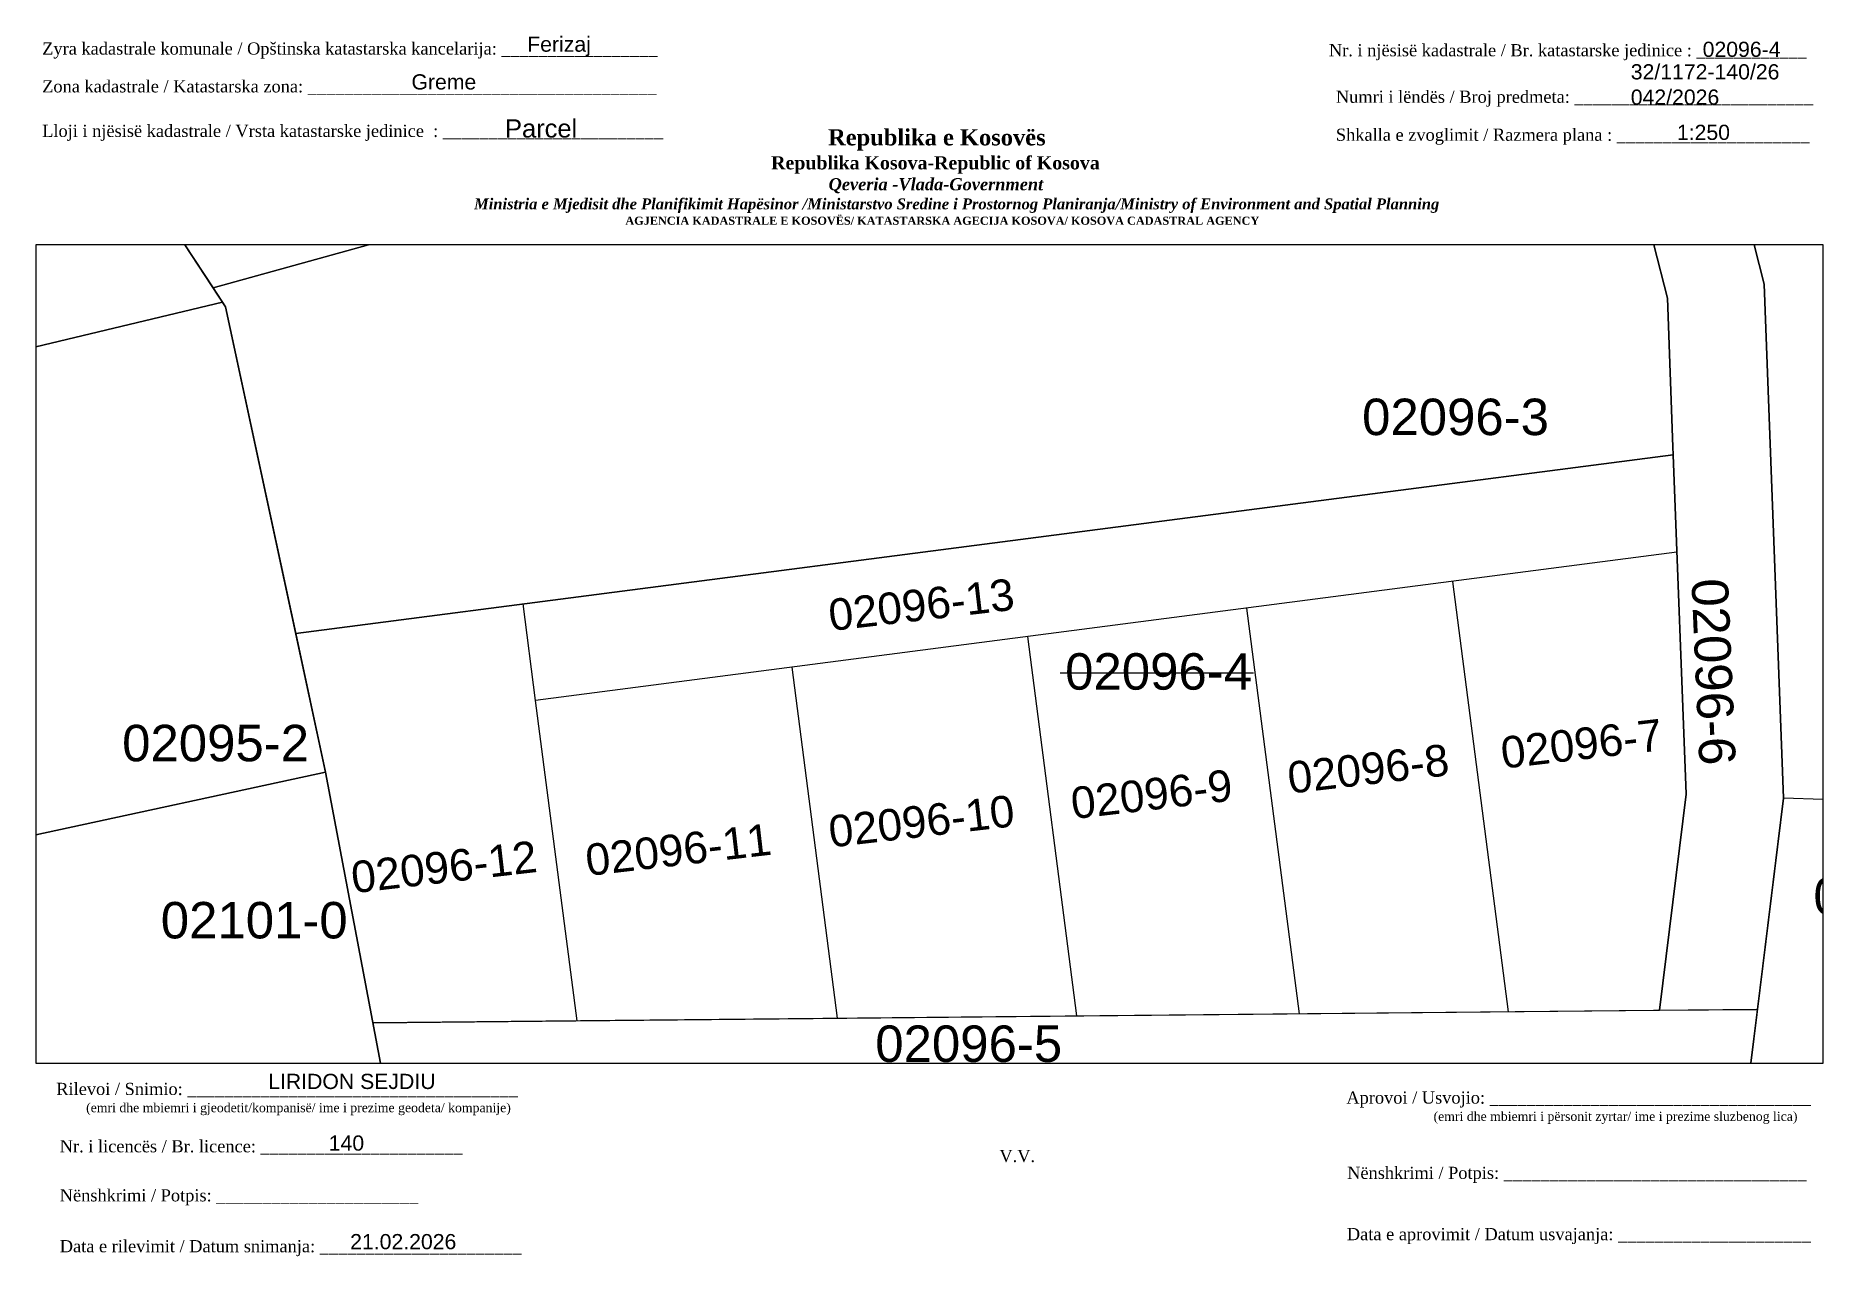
# Paper-space layout 'Layout1-Manuali' of a CAD drawing. Header units: metres, sheet in millimetres. Extents: x 1 to 295, y 2 to 203.
# The model-space entities are those that its viewports show. They can reach past a viewport. Long polylines and large blocks are cut down to what shows.
import ezdxf

# ---------------------------------------------------------------- set-up
doc = ezdxf.new("R2010")
doc.units = ezdxf.units.M
doc.layers.get('0').update_dxf_attribs({"lineweight": 0})
for name, color, linetype, lineweight in [('Korniza e jashtme', 7, 'Continuous', 0), ('Ndarjet', 1, 'Continuous', 0), ('Nr Parceles Baze', 7, 'Continuous', 0), ('Nr-Kojshi', 251, 'Continuous', 0), ('Nr-Ri', 1, 'Continuous', 0), ('Parc-Kojshi', 251, 'Continuous', 0), ('Parcela Baze', 7, 'Continuous', 0)]:
    doc.layers.add(name, color=color, linetype=linetype, lineweight=lineweight)
doc.styles.get("Standard").update_dxf_attribs({"font": 'arial.ttf'})

msp = doc.modelspace()

# ---------------------------------------------------------------- linework, layer by layer
at = {"layer": 'Ndarjet', "flags": 128}
for points in [[(7512069.82, 4687681.465), (7512022.863, 4687675.372)], [(7512062.891, 4687662.568), (7512060.595, 4687680.268)], [(7512022.863, 4687675.372), (7512022.349, 4687679.339)], [(7512054.294, 4687662.484), (7512052.129, 4687679.169)], [(7512045.132, 4687662.396), (7512043.108, 4687677.999)], [(7512035.285, 4687662.3), (7512033.412, 4687676.741)], [(7512044.437, 4687676.512), (7512052.393, 4687676.512)], [(7512024.573, 4687662.196), (7512022.863, 4687675.372)]]:
    msp.add_lwpolyline(points, dxfattribs=at)
at = {"layer": 'Parc-Kojshi'}
for points in [[(7512045.317, 4687748.43), (7512059.277, 4687752.91), (7512078.687, 4687773.138), (7512110.787, 4687775.417), (7512121.976, 4687764.677), (7512130.526, 4687739.208), (7512132.815, 4687704.639), (7512133.075, 4687683.31), (7512118.925, 4687681.71), (7512104.655, 4687678.741), (7512104.535, 4687670.171), (7512090.835, 4687670.741), (7512074.205, 4687671.352), (7512073.406, 4687692.491), (7512068.616, 4687711.401), (7512061.767, 4687730.71), (7512054.687, 4687737.8), (7512045.317, 4687748.43)], [(7511949.137, 4687621.687), (7511956.887, 4687658.685), (7511986.227, 4687666.384), (7512014.216, 4687672.423), (7512019.686, 4687643.454), (7512012.946, 4687630.695), (7511949.137, 4687621.687)]]:
    msp.add_lwpolyline(points, close=True, dxfattribs=at)
at = {"layer": 'Parc-Kojshi', "flags": 128}
for points in [[(7512061.767, 4687730.71), (7512054.687, 4687737.8), (7512045.317, 4687748.43), (7512042.625, 4687745.435), (7512051.769, 4687735.062), (7512057.717, 4687729.105), (7512057.941, 4687728.88), (7512058.299, 4687728.522), (7512064.784, 4687710.239), (7512065.366, 4687707.942), (7512065.406, 4687707.782), (7512069.425, 4687691.918), (7512069.656, 4687685.795), (7512069.668, 4687685.478), (7512070.196, 4687671.522), (7512069.101, 4687662.628), (7512073.136, 4687662.667), (7512074.205, 4687671.352), (7512073.406, 4687692.491), (7512068.616, 4687711.401)], [(7512058.299, 4687728.522), (7512057.941, 4687728.88), (7512057.717, 4687729.105), (7512001.96, 4687703.918), (7512009.591, 4687692.336), (7512065.406, 4687707.782), (7512065.366, 4687707.942), (7512064.784, 4687710.239)], [(7512001.96, 4687703.918), (7511993.997, 4687716.003), (7511965.678, 4687705.834), (7511962.258, 4687701.264), (7511959.534, 4687679.667), (7512009.975, 4687691.754), (7512009.591, 4687692.336)], [(7512065.406, 4687707.782), (7512009.591, 4687692.336), (7512010.107, 4687691.553), (7512012.991, 4687678.125), (7512069.668, 4687685.478), (7512069.656, 4687685.795), (7512069.425, 4687691.918)], [(7512012.991, 4687678.125), (7512010.107, 4687691.553), (7512009.975, 4687691.754), (7511959.534, 4687679.667), (7511956.887, 4687658.685), (7511986.227, 4687666.384), (7512014.216, 4687672.423)], [(7512073.136, 4687662.667), (7512016.162, 4687662.115), (7512019.686, 4687643.454), (7512047.715, 4687643.273), (7512070.215, 4687638.933)]]:
    msp.add_lwpolyline(points, close=True, dxfattribs=at)
at = {"layer": 'Parcela Baze', "flags": 128}
for points in [[(7511993.997, 4687716.003), (7512007.067, 4687720.562), (7512024.307, 4687739.191), (7512041.327, 4687743.99), (7512045.317, 4687748.43), (7512054.687, 4687737.8), (7512061.767, 4687730.71), (7512068.616, 4687711.401), (7512073.406, 4687692.491), (7512074.205, 4687671.352), (7512070.215, 4687638.933), (7512047.715, 4687643.273), (7512019.686, 4687643.454), (7512014.216, 4687672.423), (7512010.107, 4687691.553), (7511993.997, 4687716.003)], [(7511956.887, 4687658.685), (7511962.258, 4687701.264), (7511965.678, 4687705.834), (7511993.997, 4687716.003), (7512010.107, 4687691.553), (7512014.216, 4687672.423), (7511986.227, 4687666.384), (7511956.887, 4687658.685)]]:
    msp.add_lwpolyline(points, dxfattribs=at)
msp.add_lwpolyline([(7512069.668, 4687685.478), (7512012.991, 4687678.125), (7512014.216, 4687672.423), (7512016.162, 4687662.115), (7512069.101, 4687662.628), (7512070.196, 4687671.522)], close=True, dxfattribs=at)

# ---------------------------------------------------------------- texts
at = {"layer": 'Nr Parceles Baze'}
msp.add_text('02096-4', height=1.5, dxfattribs=at).set_placement((7512044.649, 4687675.815))
at = {"layer": 'Nr-Kojshi'}
for s, p in [('02096-3', (7512056.866, 4687686.283)), ('02095-2', (7512005.85, 4687672.87)), ('02099-0', (7512075.435, 4687666.576)), ('02101-0', (7512007.439, 4687665.584)), ('02096-5', (7512036.837, 4687660.505))]:
    msp.add_text(s, height=1.5, dxfattribs=at).set_placement(p)
msp.add_text('02096-6', height=1.5, rotation=272.46266, dxfattribs=at).set_placement((7512070.416, 4687680.358))
at = {"layer": 'Nr-Ri'}
for s, p in [('02096-13', (7512034.996, 4687678.223)), ('02096-7', (7512062.658, 4687672.562)), ('02096-8', (7512053.884, 4687671.534)), ('02096-9', (7512044.969, 4687670.489)), ('02096-10', (7512035.001, 4687669.321)), ('02096-11', (7512024.998, 4687668.149)), ('02096-12', (7512015.357, 4687667.438))]:
    msp.add_text(s, height=1.3, rotation=6.62543, dxfattribs=at).set_placement(p)

psp = doc.layouts.new('Layout1-Manuali')

# ---------------------------------------------------------------- texts
for s, p in [('02096-4', (275.2, 199.16)), ('Greme', (62.7, 193.8)), ('1:250', (270.96, 185.5)), ('21.02.2026', (52.61, 3.02))]:
    psp.add_text(s, height=2.5).set_placement(p)
for s, insert, char_height, width, attachment_point in [('{\\fTimes New Roman|b0|i0|c0|p18;Zyra kadastrale komunale / Opštinska katastarska kancelarija: _________________}', (1.93, 201.54), 2, 100.6873, 1), ('Ferizaj', (86.99, 200.88), 2.5, 9.9735, 5), ('{\\fTimes New Roman|b0|i0|c0|p18;Nr. i njësisë kadastrale / Br. katastarske jedinice : ____________}', (213.7, 201.26), 2, 79.9484, 1), ('32/1172-140/26\\P042/2026', (263.37, 197.96), 2.5, 20.2967, 1), ('{\\fTimes New Roman|b0|i0|c0|p18;Zona kadastrale / Katastarska zona: ______________________________________}', (1.93, 195.32), 2, 100.6873, 1), ('{\\fTimes New Roman|b0|i0|c0|p18;Numri i lëndës / Broj predmeta: __________________________}', (214.84, 193.61), 2, 79.9484, 1), ('{\\fArial|b0|i0|c0|p34;Parcel}', (84.04, 187.37), 3, 11.2939, 5), ('{\\fTimes New Roman|b0|i0|c0|p18;Lloji i njësisë kadastrale / Vrsta katastarske jedinice  : ________________________}', (1.93, 187.99), 2, 100.6873, 1), ('\\pi77.297;{\\fBook Antiqua|b1|i0|c0|p18;\\H1.333x;Republika e Kosovës\\fTimes New Roman|b1|i0|c0|p18;\\P\\pi67.927;\\fBook Antiqua|b1|i0|c0|p18;\\H0.8125x;Republika Kosova-Republic of Kosova\\fTimes New Roman|b1|i0|c0|p18;\\P\\pi77.378;\\fBook Antiqua|b1|i1|c0|p18;\\H0.9233x;Qeveria -Vlada-Government \\P\\pi13.032,l6,t23.033;\\fTimes New Roman|b1|i1|c0|p18;\\H0.9x;Ministria e Mjedisit dhe Planifikimit Hapësinor /Ministarstvo Sredine i Prostornog Planiranja/Ministry of Environment and Spatial Planning\\P\\pi43.931,l0,tz;\\fBook Antiqua|b1|i0|c0|p18;\\H0.7406x;AGJENCIA KADASTRALE E KOSOVËS/ KATASTARSKA AGECIJA KOSOVA/ KOSOVA CADASTRAL AGENCY}', (53.97, 187.27), 2, 191.8237, 1), ('{\\fTimes New Roman|b0|i0|c0|p18;Shkalla e zvoglimit / Razmera plana : _____________________}', (214.84, 187.36), 2, 79.9484, 1), ('{\\fTimes New Roman|b0|i0|c0|p18;Rilevoi / Snimio: ____________________________________\\P     \\H0.75x;(emri dhe mbiemri i gjeodetit/kompanisë/ ime i prezime geodeta/ kompanije)}', (42.22, 27.73), 2, 74.7958, 5), ('LIRIDON SEJDIU', (52.89, 30.61), 2.5, 27.1816, 5), ('{\\fTimes New Roman|b0|i0|c0|p18; Aprovoi / Usvojio: ___________________________________\\P                    \\H0.75x;(emri dhe mbiemri i përsonit zyrtar/ ime i prezime sluzbenog lica)}', (215.81, 28.97), 2, 83.344, 1), ('{\\fTimes New Roman|b0|i0|c0|p18;Nr. i licencës / Br. licence: ______________________\\P                                }', (4.82, 20.96), 2, 83.344, 1), ('140', (52, 20.47), 2.5, 5.3971, 5), ('{\\fTimes New Roman|b0|i0|c0|p18;V.V.                                 }', (162.4, 18.34), 2, 5.7076, 5), ('{\\fTimes New Roman|b0|i0|c0|p18; Nënshkrimi / Potpis: _________________________________}', (215.94, 16.59), 2, 83.344, 1), ('{\\fTimes New Roman|b0|i0|c0|p18;Nënshkrimi / Potpis: ______________________\\P                                 }', (4.82, 12.89), 2, 83.344, 1), ('{\\fTimes New Roman|b0|i0|c0|p18; Data e aprovimit / Datum usvajanja: _____________________}', (215.89, 6.51), 2, 83.344, 1), ('{\\fTimes New Roman|b0|i0|c0|p18;Data e rilevimit / Datum snimanja: ______________________\\P                                 }', (4.82, 4.52), 2, 83.344, 1)]:
    psp.add_mtext(s, dxfattribs=dict(insert=insert, char_height=char_height, width=width, attachment_point=attachment_point))

# ---------------------------------------------------------------- viewports
at = {"layer": 'Korniza e jashtme', "view_target_point": (370776.427, 310629.57)}
psp.add_viewport(center=(147.96, 100.93), size=(294.18, 134.6072), view_center_point=(7141262.641, 4377047.71), view_height=33.6518, dxfattribs=at)

doc.saveas('drawing.dxf')
